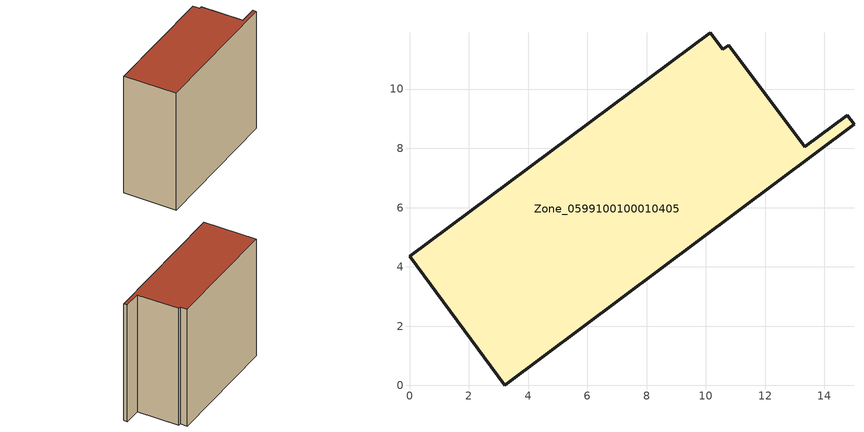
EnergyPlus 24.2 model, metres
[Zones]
Zone_0599100100010405
 floor ground (C_G): 10.56,11.34 10.77,11.48 13.33,8.05 14.77,9.11 15,8.81 3.22,0 0,4.35 10.15,11.91 z0
 wall outside (C_F): 3.22,0 15,8.81 14.77,9.11 13.33,8.05 10.77,11.48 10.56,11.34 10.15,11.91 0,4.35 3.22,0 z0:12.72
 roof outside (C_R): 10.15,11.91 0,4.35 3.22,0 15,8.81 14.77,9.11 13.33,8.05 10.77,11.48 10.56,11.34 z12.72
[BUILDING]
Pand.0599100100010405: North Axis=0; Terrain=City; Loads Convergence Tolerance Value=0.04; Temperature Convergence Tolerance Value=0.4; Solar Distribution=FullExterior; Maximum Number of Warmup Days=25; Minimum Number of Warmup Days=1
[Site:Location]
Rotterdam.The.Hague.AP_ZH_NLD Design_Conditions: Latitude=51.96; Longitude=4.45; Time Zone=1; Elevation=-4.5
[SITE:GROUNDTEMPERATURE:BUILDINGSURFACE]
18, 18, 18, 18, 18, 18, 18, 18, 18, 18, 18, 18
[MATERIAL] Thermal Absorptance=0.9; Solar Absorptance=0.7; Visible Absorptance=0.7
Name | Roughness | Thickness | Conductivity | Density | Specific Heat
G.TI.2015-2018 | MediumSmooth | 0.15 | 0.0428571 | 540 | 1210
F.TI.2015-2018 | Rough | 0.3 | 0.0666667 | 1920 | 840
R.TI.2015-2018 | MediumRough | 0.2 | 0.0333333 | 1500 | 1000
[CONSTRUCTION]
C_G: G.TI.2015-2018
C_F: F.TI.2015-2018
C_R: R.TI.2015-2018
[ZONE]
Zone_0599100100010405: Type=1; Multiplier=1; Ceiling Height=Autocalculate; Volume=Autocalculate; Floor Area=autocalculate; Part of Total Floor Area=Yes
[ZONEINFILTRATION:DESIGNFLOWRATE]
Infil_Zone_0599100100010405: Zone or ZoneList or Space or SpaceList=Zone_0599100100010405; Schedule=AlwaysOn; Design Flow Rate Calculation Method=Flow/Area; Flow Rate per Floor Area=0.0015; Constant Term Coefficient=1; Temperature Term Coefficient=0; Velocity Term Coefficient=0; Velocity Squared Term Coefficient=0
[HVACTEMPLATE:ZONE:IDEALLOADSAIRSYSTEM]
Zone_0599100100010405: Maximum Heating Supply Air Temperature=50; Minimum Cooling Supply Air Temperature=13; Maximum Heating Supply Air Humidity Ratio=0.0156; Minimum Cooling Supply Air Humidity Ratio=0.0077; Heating Limit=NoLimit; Cooling Limit=NoLimit; Dehumidification Control Type=ConstantSensibleHeatRatio; Cooling Sensible Heat Ratio=0.7; Dehumidification Setpoint=60; Humidification Control Type=None; Humidification Setpoint=30; Outdoor Air Method=None; Outdoor Air Flow Rate per Person=0.00944; Outdoor Air Flow Rate per Zone Floor Area=0; Outdoor Air Flow Rate per Zone=0; Demand Controlled Ventilation Type=None; Outdoor Air Economizer Type=NoEconomizer; Heat Recovery Type=None; Sensible Heat Recovery Effectiveness=0.7; Latent Heat Recovery Effectiveness=0.65
[ZONECONTROL:THERMOSTAT]
ThermostatControl_Zone_0599100100010405: Zone or ZoneList=Zone_0599100100010405; Control Type Schedule=DualSetpointControlType; Control 1=Thermostat_Zone_0599100100010405; Temperature Difference Between Cutout And Setpoint=0
[THERMOSTATSETPOINT:DUALSETPOINT]
Thermostat_Zone_0599100100010405: Heating Setpoint Temperature Schedule=HeatingSetpoint_Zone_0599100100010405; Cooling Setpoint Temperature Schedule=CoolingSetpoint_Zone_0599100100010405
[SCHEDULE:COMPACT]
HeatingSetpoint_Zone_0599100100010405: Through: 12/31, For: AllDays, Until: 24:00, 21
CoolingSetpoint_Zone_0599100100010405: Through: 12/31, For: AllDays, Until: 24:00, 24
DualSetpointControlType: Through: 12/31, For: AllDays, Until: 24:00, 4
AlwaysOn: Through: 12/31, For: AllDays, Until: 24:00, 1
